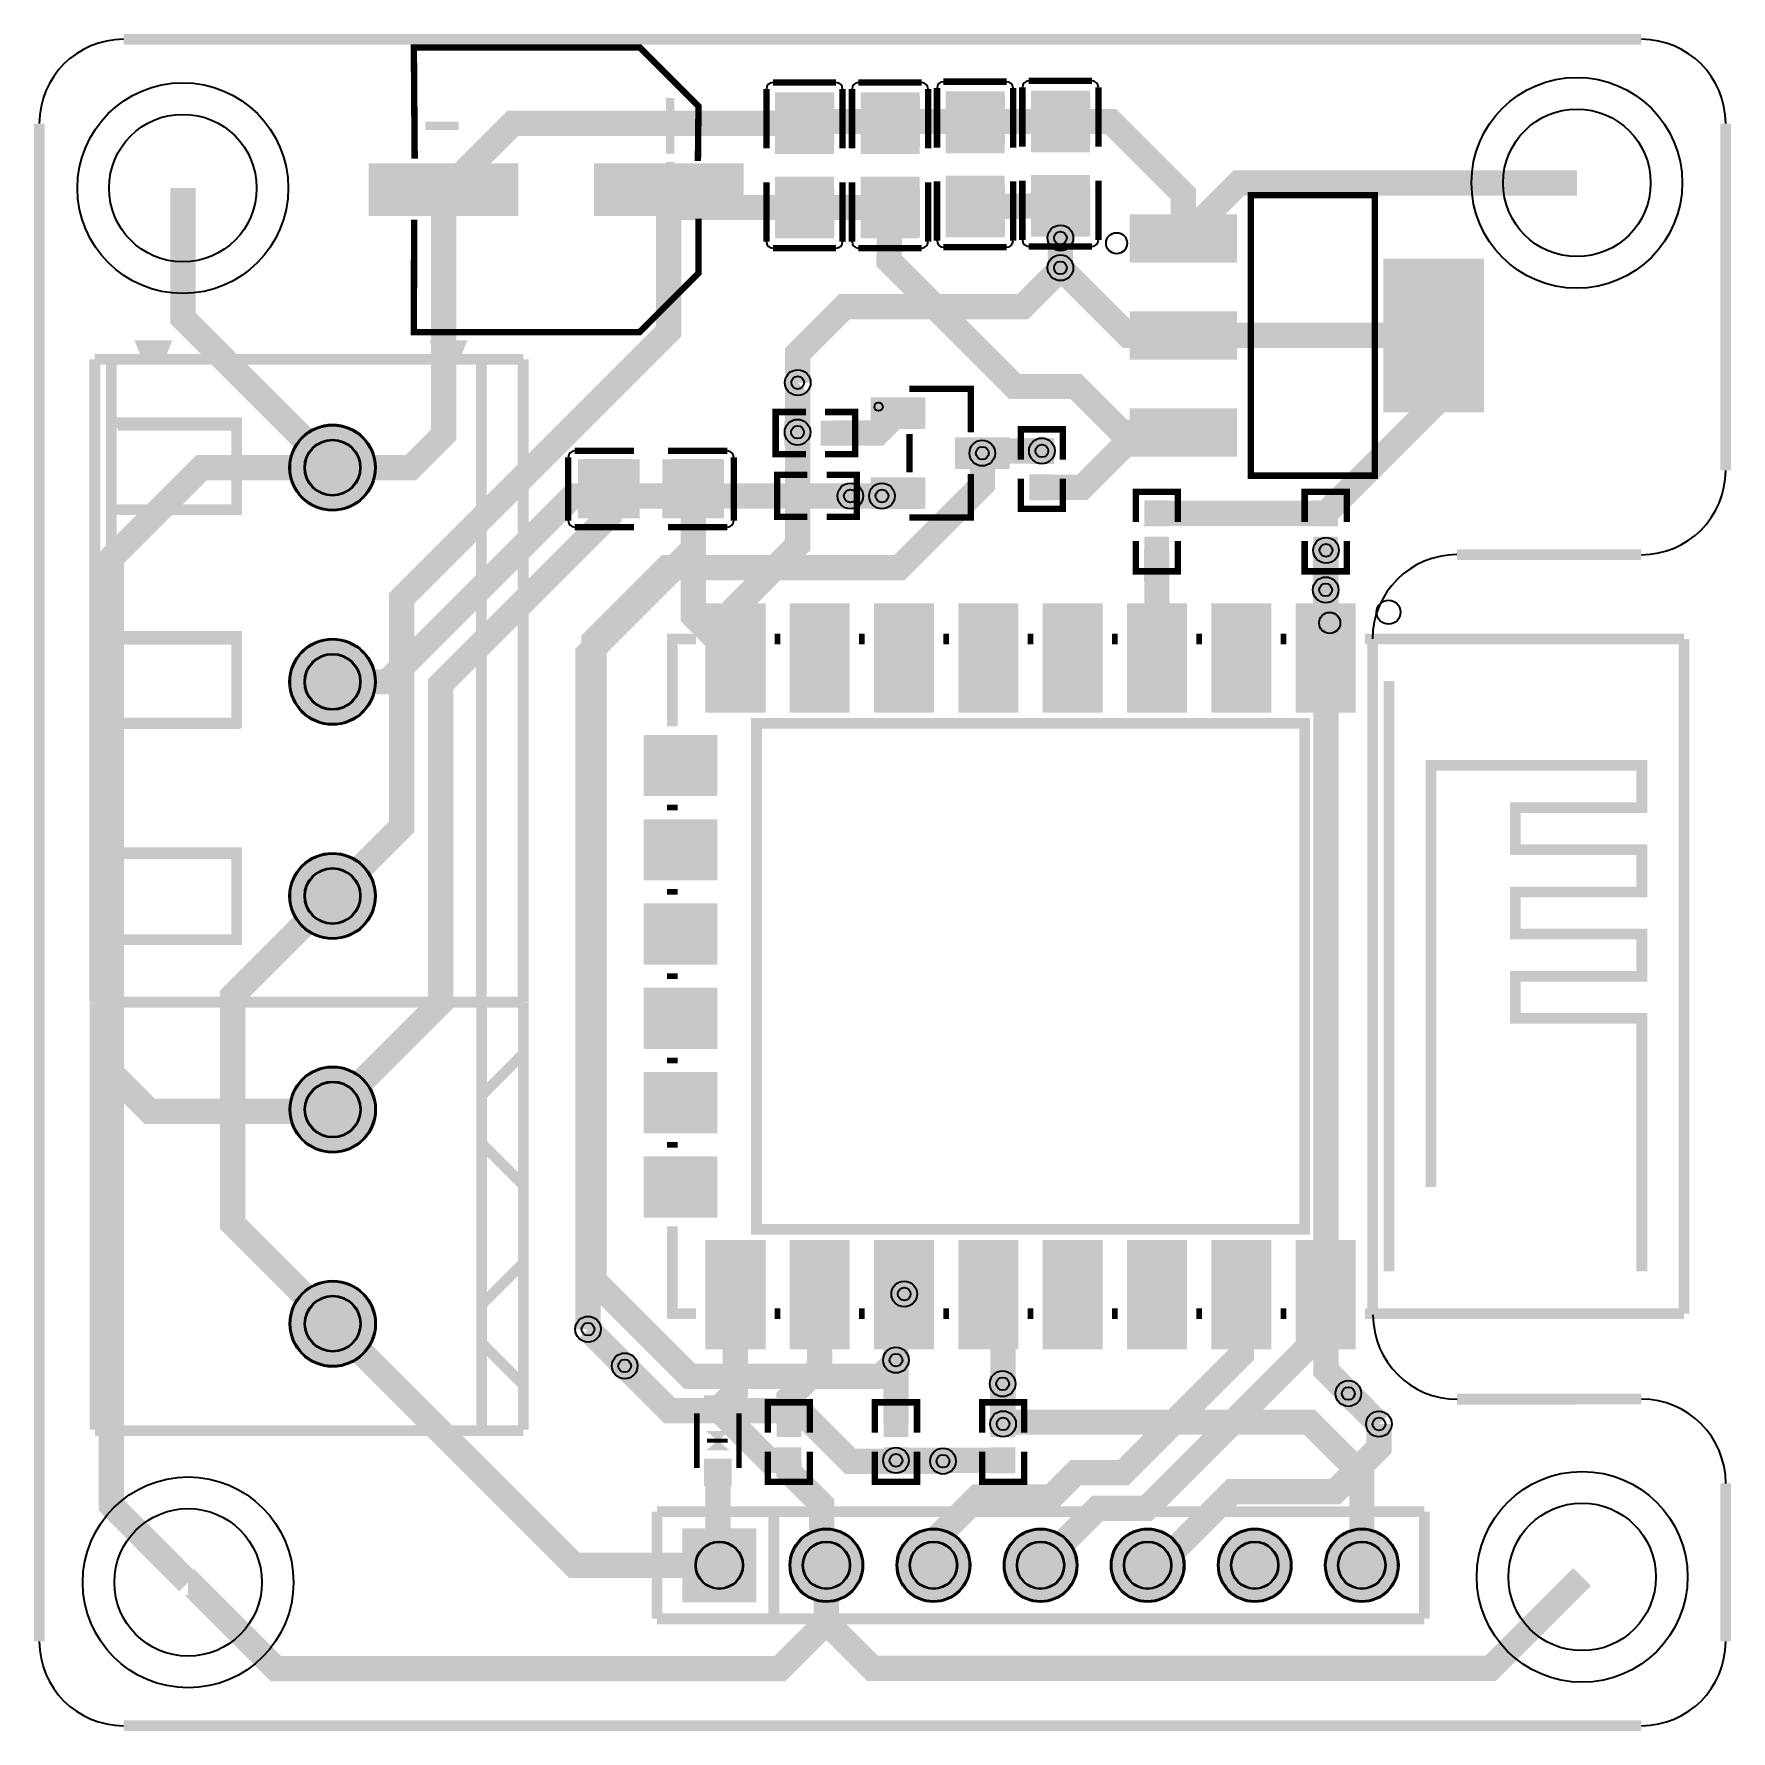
# Model space of a CAD drawing. Header units: millimetres. Extents: x -0.1 to 40.1, y -40.1 to 0.1.
import ezdxf

# ---------------------------------------------------------------- set-up
doc = ezdxf.new("R2010")
doc.units = ezdxf.units.MM
for name, color, linetype, true_color in [('BoardOutLine', 7, 'Continuous', 0xff00ff), ('BottomLayer', 7, 'Continuous', 0x0000ff), ('BottomSolderMaskLayer', 7, 'Continuous', 0xaa00ff), ('Document', 7, 'Continuous', 0xffffff), ('Hole', 7, 'Continuous', 0x222222), ('Multi-Layer', 7, 'Continuous', 0xc0c0c0), ('TopLayer', 7, 'Continuous', 0xff0000), ('TopPasteMaskLayer', 7, 'Continuous', 0x808080), ('TopSilkLayer', 7, 'Continuous', 0xffcc00), ('TopSolderMaskLayer', 7, 'Continuous', 0x800080)]:
    doc.layers.add(name, color=color, linetype=linetype, true_color=true_color)

msp = doc.modelspace()

# ---------------------------------------------------------------- hatches: boundary and pattern name
at = {"layer": 'BottomSolderMaskLayer'}
for points in [[(5.93, -10.16, 1), (7.98, -10.16, 1)], [(5.93, -15.24, 1), (7.98, -15.24, 1)], [(5.93, -20.32, 1), (7.98, -20.32, 1)], [(5.935, -25.385, 1), (7.985, -25.385, 1)], [(5.935, -30.465, 1), (7.985, -30.465, 1)], [(15.254, -35.32), (17.004, -35.32), (17.004, -37.07), (15.254, -37.07)], [(17.794, -36.195, 1), (19.544, -36.195, 1)], [(20.334, -36.195, 1), (22.084, -36.195, 1)], [(22.874, -36.195, 1), (24.624, -36.195, 1)], [(25.414, -36.195, 1), (27.164, -36.195, 1)], [(27.954, -36.195, 1), (29.704, -36.195, 1)], [(30.494, -36.195, 1), (32.244, -36.195, 1)]]:
    msp.add_hatch(color=256, dxfattribs=at).paths.add_polyline_path(points)
at = {"layer": 'Document'}
for points in [[(15.065, -4.23), (15.065, -2.91), (14.867, -2.91), (14.867, -4.23)], [(9.158, -3.669), (9.158, -3.471), (9.95, -3.471), (9.95, -3.669)], [(15.362, -3.669), (15.362, -3.471), (14.57, -3.471), (14.57, -3.669)], [(2.455, -7.64), (2.255, -7.14), (3.155, -7.14), (2.955, -7.64)], [(9.455, -7.64), (9.255, -7.14), (10.155, -7.14), (9.955, -7.64)], [(1.855, -9.08), (4.755, -9.08), (4.755, -9.28), (1.855, -9.28)], [(4.755, -11.08), (4.755, -9.28), (4.555, -9.28), (4.555, -11.08)], [(1.855, -11.28), (4.755, -11.28), (4.755, -11.08), (1.855, -11.08)], [(1.855, -14.16), (4.755, -14.16), (4.755, -14.36), (1.855, -14.36)], [(4.755, -16.16), (4.755, -14.36), (4.555, -14.36), (4.555, -16.16)], [(1.855, -16.36), (4.755, -16.36), (4.755, -16.16), (1.855, -16.16)], [(1.855, -19.24), (4.755, -19.24), (4.755, -19.44), (1.855, -19.44)], [(4.755, -21.24), (4.755, -19.44), (4.555, -19.44), (4.555, -21.24)], [(1.855, -21.44), (4.755, -21.44), (4.755, -21.24), (1.855, -21.24)], [(16.374, -33.011), (15.816, -33.011), (16.095, -33.24)], [(16.374, -33.469), (15.816, -33.469), (16.095, -33.24)]]:
    msp.add_hatch(color=256, dxfattribs=at).paths.add_polyline_path(points)
at = {"layer": 'Multi-Layer'}
for points in [[(5.955, -10.16, 1), (7.955, -10.16, 1)], [(5.955, -15.24, 1), (7.955, -15.24, 1)], [(5.955, -20.32, 1), (7.955, -20.32, 1)], [(5.96, -25.385, 1), (7.96, -25.385, 1)], [(5.96, -30.465, 1), (7.96, -30.465, 1)], [(15.279, -35.345), (16.979, -35.345), (16.979, -37.045), (15.279, -37.045)], [(17.819, -36.195, 1), (19.519, -36.195, 1)], [(20.359, -36.195, 1), (22.059, -36.195, 1)], [(22.899, -36.195, 1), (24.599, -36.195, 1)], [(25.439, -36.195, 1), (27.139, -36.195, 1)], [(27.979, -36.195, 1), (29.679, -36.195, 1)], [(30.519, -36.195, 1), (32.219, -36.195, 1)]]:
    msp.add_hatch(color=256, dxfattribs=at).paths.add_polyline_path(points)
at = {"layer": 'TopLayer'}
for points in [[(17.475, -2.695), (18.825, -2.695), (18.825, -1.285), (17.475, -1.285)], [(19.505, -2.695), (20.855, -2.695), (20.855, -1.285), (19.505, -1.285)], [(21.521, -2.674), (22.871, -2.674), (22.871, -1.264), (21.521, -1.264)], [(23.545, -2.655), (24.895, -2.655), (24.895, -1.245), (23.545, -1.245)], [(11.34, -4.17), (7.84, -4.17), (7.84, -2.97), (11.34, -2.97)], [(16.68, -4.17), (13.18, -4.17), (13.18, -2.97), (16.68, -2.97)], [(17.475, -3.285), (18.825, -3.285), (18.825, -4.695), (17.475, -4.695)], [(19.505, -3.285), (20.855, -3.285), (20.855, -4.695), (19.505, -4.695)], [(21.521, -3.264), (22.871, -3.264), (22.871, -4.674), (21.521, -4.674)], [(23.545, -3.245), (24.895, -3.245), (24.895, -4.655), (23.545, -4.655)], [(28.385, -5.275), (25.885, -5.275), (25.885, -4.175), (28.385, -4.175)], [(31.905, -8.825), (31.905, -5.225), (34.245, -5.225), (34.245, -8.825)], [(28.385, -7.575), (25.885, -7.575), (25.885, -6.475), (28.385, -6.475)], [(20.992, -9.215), (19.742, -9.215), (19.742, -8.515), (20.992, -8.515)], [(28.385, -9.875), (25.885, -9.875), (25.885, -8.775), (28.385, -8.775)], [(18.26, -9.07), (18.26, -9.61), (17.694, -9.61), (17.694, -9.07)], [(18.56, -9.07), (18.56, -9.61), (19.126, -9.61), (19.126, -9.07)], [(22.992, -10.165), (21.742, -10.165), (21.742, -9.465), (22.992, -9.465)], [(23.51, -10.046), (24.05, -10.046), (24.05, -9.48), (23.51, -9.48)], [(14.215, -11.34), (14.215, -9.99), (12.805, -9.99), (12.805, -11.34)], [(14.805, -11.34), (14.805, -9.99), (16.215, -9.99), (16.215, -11.34)], [(20.992, -11.115), (19.742, -11.115), (19.742, -10.415), (20.992, -10.415)], [(23.51, -10.346), (24.05, -10.346), (24.05, -10.911), (23.51, -10.911)], [(18.296, -10.561), (18.296, -11.101), (17.73, -11.101), (17.73, -10.561)], [(18.596, -10.561), (18.596, -11.101), (19.161, -11.101), (19.161, -10.561)], [(26.775, -11.525), (26.235, -11.525), (26.235, -10.959), (26.775, -10.959)], [(30.782, -11.525), (30.242, -11.525), (30.242, -10.959), (30.782, -10.959)], [(26.775, -11.825), (26.235, -11.825), (26.235, -12.391), (26.775, -12.391)], [(30.782, -11.825), (30.242, -11.825), (30.242, -12.391), (30.782, -12.391)], [(17.211, -13.424), (17.211, -15.924), (15.811, -15.924), (15.811, -13.424)], [(19.211, -13.424), (19.211, -15.924), (17.811, -15.924), (17.811, -13.424)], [(21.211, -13.424), (21.211, -15.924), (19.811, -15.924), (19.811, -13.424)], [(23.211, -13.424), (23.211, -15.924), (21.811, -15.924), (21.811, -13.424)], [(25.211, -13.424), (25.211, -15.924), (23.811, -15.924), (23.811, -13.424)], [(27.211, -13.424), (27.211, -15.924), (25.811, -15.924), (25.811, -13.424)], [(29.211, -13.424), (29.211, -15.924), (27.811, -15.924), (27.811, -13.424)], [(31.211, -13.424), (31.211, -15.924), (29.811, -15.924), (29.811, -13.424)], [(14.36, -16.525), (16.06, -16.525), (16.06, -17.925), (14.36, -17.925)], [(14.361, -18.523), (16.061, -18.523), (16.061, -19.923), (14.361, -19.923)], [(14.361, -20.522), (16.061, -20.522), (16.061, -21.922), (14.361, -21.922)], [(14.361, -22.523), (16.061, -22.523), (16.061, -23.923), (14.361, -23.923)], [(14.361, -24.522), (16.061, -24.522), (16.061, -25.922), (14.361, -25.922)], [(14.36, -26.522), (16.06, -26.522), (16.06, -27.922), (14.36, -27.922)], [(15.811, -31.024), (15.811, -28.524), (17.211, -28.524), (17.211, -31.024)], [(17.811, -31.025), (17.811, -28.525), (19.211, -28.525), (19.211, -31.025)], [(19.811, -31.027), (19.811, -28.527), (21.211, -28.527), (21.211, -31.027)], [(21.811, -31.026), (21.811, -28.526), (23.211, -28.526), (23.211, -31.026)], [(23.811, -31.025), (23.811, -28.525), (25.211, -28.525), (25.211, -31.025)], [(25.811, -31.026), (25.811, -28.526), (27.211, -28.526), (27.211, -31.026)], [(27.811, -31.026), (27.811, -28.526), (29.211, -28.526), (29.211, -31.026)], [(29.811, -31.026), (29.811, -28.526), (31.211, -28.526), (31.211, -31.026)], [(16.395, -32.19), (16.395, -32.79), (15.795, -32.79), (15.795, -32.19)], [(17.51, -33.124), (18.05, -33.124), (18.05, -32.558), (17.51, -32.558)], [(20.05, -33.124), (20.59, -33.124), (20.59, -32.558), (20.05, -32.558)], [(22.59, -33.124), (23.13, -33.124), (23.13, -32.558), (22.59, -32.558)], [(15.795, -34.29), (15.795, -33.69), (16.395, -33.69), (16.395, -34.29)], [(17.51, -33.424), (18.05, -33.424), (18.05, -33.99), (17.51, -33.99)], [(20.05, -33.424), (20.59, -33.424), (20.59, -33.99), (20.05, -33.99)], [(22.59, -33.424), (23.13, -33.424), (23.13, -33.99), (22.59, -33.99)]]:
    msp.add_hatch(color=256, dxfattribs=at).paths.add_polyline_path(points)
at = {"layer": 'TopPasteMaskLayer'}
for points in [[(17.53, -1.315), (18.81, -1.315), (18.86, -1.365), (18.86, -2.515), (18.81, -2.565), (18.4, -2.57), (18.4, -2.12), (17.95, -2.12), (17.95, -2.56), (17.53, -2.565), (17.48, -2.515), (17.48, -1.365)], [(19.56, -1.315), (20.84, -1.315), (20.89, -1.365), (20.89, -2.515), (20.84, -2.565), (20.43, -2.57), (20.43, -2.12), (19.98, -2.12), (19.98, -2.56), (19.56, -2.565), (19.51, -2.515), (19.51, -1.365)], [(21.576, -1.294), (22.856, -1.294), (22.906, -1.344), (22.906, -2.494), (22.856, -2.544), (22.446, -2.549), (22.446, -2.099), (21.996, -2.099), (21.996, -2.539), (21.576, -2.544), (21.526, -2.494), (21.526, -1.344)], [(23.6, -1.275), (24.88, -1.275), (24.93, -1.325), (24.93, -2.475), (24.88, -2.525), (24.47, -2.53), (24.47, -2.08), (24.02, -2.08), (24.02, -2.52), (23.6, -2.525), (23.55, -2.475), (23.55, -1.325)], [(11.34, -4.17), (7.84, -4.17), (7.84, -2.97), (11.34, -2.97)], [(16.68, -4.17), (13.18, -4.17), (13.18, -2.97), (16.68, -2.97)], [(17.53, -3.465), (17.95, -3.465), (17.95, -3.91), (18.4, -3.91), (18.4, -3.47), (18.81, -3.465), (18.86, -3.515), (18.86, -4.665), (18.81, -4.715), (17.53, -4.715), (17.48, -4.665), (17.48, -3.515)], [(19.56, -3.465), (19.98, -3.465), (19.98, -3.91), (20.43, -3.91), (20.43, -3.47), (20.84, -3.465), (20.89, -3.515), (20.89, -4.665), (20.84, -4.715), (19.56, -4.715), (19.51, -4.665), (19.51, -3.515)], [(21.576, -3.444), (21.996, -3.444), (21.996, -3.889), (22.446, -3.889), (22.446, -3.449), (22.856, -3.444), (22.906, -3.494), (22.906, -4.644), (22.856, -4.694), (21.576, -4.694), (21.526, -4.644), (21.526, -3.494)], [(23.6, -3.425), (24.02, -3.425), (24.02, -3.87), (24.47, -3.87), (24.47, -3.43), (24.88, -3.425), (24.93, -3.475), (24.93, -4.625), (24.88, -4.675), (23.6, -4.675), (23.55, -4.625), (23.55, -3.475)], [(28.385, -5.275), (25.885, -5.275), (25.885, -4.175), (28.385, -4.175)], [(31.905, -8.825), (31.905, -5.225), (34.245, -5.225), (34.245, -8.825)], [(28.385, -7.575), (25.885, -7.575), (25.885, -6.475), (28.385, -6.475)], [(20.992, -9.215), (19.742, -9.215), (19.742, -8.515), (20.992, -8.515)], [(28.385, -9.875), (25.885, -9.875), (25.885, -8.775), (28.385, -8.775)], [(18.275, -9.11), (18.275, -9.57), (18.235, -9.61), (17.734, -9.61), (17.694, -9.57), (17.694, -9.11), (17.734, -9.07), (18.235, -9.07)], [(18.545, -9.11), (18.545, -9.57), (18.585, -9.61), (19.086, -9.61), (19.126, -9.57), (19.126, -9.11), (19.086, -9.07), (18.585, -9.07)], [(22.992, -10.165), (21.742, -10.165), (21.742, -9.465), (22.992, -9.465)], [(23.55, -10.061), (24.01, -10.061), (24.05, -10.021), (24.05, -9.52), (24.01, -9.48), (23.55, -9.48), (23.51, -9.52), (23.51, -10.021)], [(12.835, -11.285), (12.835, -10.005), (12.885, -9.955), (14.035, -9.955), (14.085, -10.005), (14.09, -10.415), (13.64, -10.415), (13.64, -10.865), (14.08, -10.865), (14.085, -11.285), (14.035, -11.335), (12.885, -11.335)], [(14.985, -11.285), (14.985, -10.865), (15.43, -10.865), (15.43, -10.415), (14.99, -10.415), (14.985, -10.005), (15.035, -9.955), (16.185, -9.955), (16.235, -10.005), (16.235, -11.285), (16.185, -11.335), (15.035, -11.335)], [(20.992, -11.115), (19.742, -11.115), (19.742, -10.415), (20.992, -10.415)], [(23.55, -10.331), (24.01, -10.331), (24.05, -10.371), (24.05, -10.871), (24.01, -10.911), (23.55, -10.911), (23.51, -10.871), (23.51, -10.371)], [(18.311, -10.601), (18.311, -11.061), (18.271, -11.101), (17.77, -11.101), (17.73, -11.061), (17.73, -10.601), (17.77, -10.561), (18.271, -10.561)], [(18.581, -10.601), (18.581, -11.061), (18.621, -11.101), (19.121, -11.101), (19.161, -11.061), (19.161, -10.601), (19.121, -10.561), (18.621, -10.561)], [(26.735, -11.54), (26.275, -11.54), (26.235, -11.5), (26.235, -10.999), (26.275, -10.959), (26.735, -10.959), (26.775, -10.999), (26.775, -11.5)], [(30.742, -11.54), (30.282, -11.54), (30.242, -11.5), (30.242, -10.999), (30.282, -10.959), (30.742, -10.959), (30.782, -10.999), (30.782, -11.5)], [(26.735, -11.81), (26.275, -11.81), (26.235, -11.85), (26.235, -12.351), (26.275, -12.391), (26.735, -12.391), (26.775, -12.351), (26.775, -11.85)], [(30.742, -11.81), (30.282, -11.81), (30.242, -11.85), (30.242, -12.351), (30.282, -12.391), (30.742, -12.391), (30.782, -12.351), (30.782, -11.85)], [(17.211, -13.424), (17.211, -15.924), (15.811, -15.924), (15.811, -13.424)], [(19.211, -13.424), (19.211, -15.924), (17.811, -15.924), (17.811, -13.424)], [(21.211, -13.424), (21.211, -15.924), (19.811, -15.924), (19.811, -13.424)], [(23.211, -13.424), (23.211, -15.924), (21.811, -15.924), (21.811, -13.424)], [(25.211, -13.424), (25.211, -15.924), (23.811, -15.924), (23.811, -13.424)], [(27.211, -13.424), (27.211, -15.924), (25.811, -15.924), (25.811, -13.424)], [(29.211, -13.424), (29.211, -15.924), (27.811, -15.924), (27.811, -13.424)], [(31.211, -13.424), (31.211, -15.924), (29.811, -15.924), (29.811, -13.424)], [(14.36, -16.525), (16.06, -16.525), (16.06, -17.925), (14.36, -17.925)], [(14.361, -18.523), (16.061, -18.523), (16.061, -19.923), (14.361, -19.923)], [(14.361, -20.522), (16.061, -20.522), (16.061, -21.922), (14.361, -21.922)], [(14.361, -22.523), (16.061, -22.523), (16.061, -23.923), (14.361, -23.923)], [(14.361, -24.522), (16.061, -24.522), (16.061, -25.922), (14.361, -25.922)], [(14.36, -26.522), (16.06, -26.522), (16.06, -27.922), (14.36, -27.922)], [(15.811, -31.024), (15.811, -28.524), (17.211, -28.524), (17.211, -31.024)], [(17.811, -31.025), (17.811, -28.525), (19.211, -28.525), (19.211, -31.025)], [(19.811, -31.027), (19.811, -28.527), (21.211, -28.527), (21.211, -31.027)], [(21.811, -31.026), (21.811, -28.526), (23.211, -28.526), (23.211, -31.026)], [(23.811, -31.025), (23.811, -28.525), (25.211, -28.525), (25.211, -31.025)], [(25.811, -31.026), (25.811, -28.526), (27.211, -28.526), (27.211, -31.026)], [(27.811, -31.026), (27.811, -28.526), (29.211, -28.526), (29.211, -31.026)], [(29.811, -31.026), (29.811, -28.526), (31.211, -28.526), (31.211, -31.026)], [(16.395, -32.19), (16.395, -32.79), (15.795, -32.79), (15.795, -32.19)], [(17.55, -33.139), (18.01, -33.139), (18.05, -33.099), (18.05, -32.598), (18.01, -32.558), (17.55, -32.558), (17.51, -32.598), (17.51, -33.099)], [(20.09, -33.139), (20.55, -33.139), (20.59, -33.099), (20.59, -32.598), (20.55, -32.558), (20.09, -32.558), (20.05, -32.598), (20.05, -33.099)], [(22.63, -33.139), (23.09, -33.139), (23.13, -33.099), (23.13, -32.598), (23.09, -32.558), (22.63, -32.558), (22.59, -32.598), (22.59, -33.099)], [(17.55, -33.409), (18.01, -33.409), (18.05, -33.449), (18.05, -33.95), (18.01, -33.99), (17.55, -33.99), (17.51, -33.95), (17.51, -33.449)], [(20.09, -33.409), (20.55, -33.409), (20.59, -33.449), (20.59, -33.95), (20.55, -33.99), (20.09, -33.99), (20.05, -33.95), (20.05, -33.449)], [(22.63, -33.409), (23.09, -33.409), (23.13, -33.449), (23.13, -33.95), (23.09, -33.99), (22.63, -33.99), (22.59, -33.95), (22.59, -33.449)], [(15.795, -34.29), (15.795, -33.69), (16.395, -33.69), (16.395, -34.29)]]:
    msp.add_hatch(color=256, dxfattribs=at).paths.add_polyline_path(points)
at = {"layer": 'TopSilkLayer'}
for points in [[(15.065, -2.712), (15.065, -1.392), (14.867, -1.392), (14.867, -2.712)], [(9.158, -2.151), (9.158, -1.953), (9.95, -1.953), (9.95, -2.151)], [(15.362, -2.151), (15.362, -1.953), (14.57, -1.953), (14.57, -2.151)], [(16.095, -33.24), (15.816, -33.011), (16.374, -33.011)], [(16.095, -33.24), (16.374, -33.469), (15.816, -33.469)]]:
    msp.add_hatch(color=256, dxfattribs=at).paths.add_polyline_path(points)
at = {"layer": 'TopSolderMaskLayer'}
for points in [[(17.451, -2.722), (18.849, -2.722), (18.849, -1.258), (17.451, -1.258)], [(19.481, -2.722), (20.879, -2.722), (20.879, -1.258), (19.481, -1.258)], [(21.497, -2.701), (22.895, -2.701), (22.895, -1.237), (21.497, -1.237)], [(23.521, -2.682), (24.919, -2.682), (24.919, -1.218), (23.521, -1.218)], [(11.365, -4.195), (7.815, -4.195), (7.815, -2.945), (11.365, -2.945)], [(16.705, -4.195), (13.155, -4.195), (13.155, -2.945), (16.705, -2.945)], [(23.521, -3.219), (24.919, -3.219), (24.919, -4.682), (23.521, -4.682)], [(17.451, -3.259), (18.849, -3.259), (18.849, -4.722), (17.451, -4.722)], [(19.481, -3.259), (20.879, -3.259), (20.879, -4.722), (19.481, -4.722)], [(21.497, -3.238), (22.895, -3.238), (22.895, -4.701), (21.497, -4.701)], [(28.41, -5.3), (25.86, -5.3), (25.86, -4.15), (28.41, -4.15)], [(31.88, -8.85), (31.88, -5.2), (34.27, -5.2), (34.27, -8.85)], [(28.41, -7.6), (25.86, -7.6), (25.86, -6.45), (28.41, -6.45)], [(21.017, -9.24), (19.716, -9.24), (19.716, -8.489), (21.017, -8.489)], [(28.41, -9.9), (25.86, -9.9), (25.86, -8.75), (28.41, -8.75)], [(5.93, -10.16, 1), (7.98, -10.16, 1)], [(18.285, -9.044), (18.285, -9.635), (17.669, -9.635), (17.669, -9.044)], [(18.535, -9.044), (18.535, -9.635), (19.151, -9.635), (19.151, -9.044)], [(23.017, -10.19), (21.716, -10.19), (21.716, -9.439), (23.017, -9.439)], [(23.485, -10.072), (24.074, -10.072), (24.074, -9.453), (23.485, -9.453)], [(14.24, -11.365), (14.24, -9.965), (12.78, -9.965), (12.78, -11.365)], [(14.78, -11.365), (14.78, -9.965), (16.24, -9.965), (16.24, -11.365)], [(21.017, -11.14), (19.716, -11.14), (19.716, -10.389), (21.017, -10.389)], [(23.485, -10.319), (24.074, -10.319), (24.074, -10.938), (23.485, -10.938)], [(18.321, -10.535), (18.321, -11.126), (17.704, -11.126), (17.704, -10.535)], [(18.57, -10.535), (18.57, -11.126), (19.187, -11.126), (19.187, -10.535)], [(26.799, -11.552), (26.211, -11.552), (26.211, -10.933), (26.799, -10.933)], [(30.806, -11.552), (30.218, -11.552), (30.218, -10.933), (30.806, -10.933)], [(26.799, -11.798), (26.211, -11.798), (26.211, -12.417), (26.799, -12.417)], [(30.806, -11.798), (30.218, -11.798), (30.218, -12.417), (30.806, -12.417)], [(17.225, -13.379), (17.225, -15.97), (15.796, -15.97), (15.796, -13.379)], [(19.225, -13.378), (19.225, -15.969), (17.796, -15.969), (17.796, -13.378)], [(21.225, -13.378), (21.225, -15.969), (19.796, -15.969), (19.796, -13.378)], [(23.225, -13.378), (23.225, -15.969), (21.796, -15.969), (21.796, -13.378)], [(25.225, -13.378), (25.225, -15.969), (23.796, -15.969), (23.796, -13.378)], [(27.225, -13.378), (27.225, -15.969), (25.796, -15.969), (25.796, -13.378)], [(29.225, -13.378), (29.225, -15.969), (27.796, -15.969), (27.796, -13.378)], [(31.225, -13.378), (31.225, -15.969), (29.796, -15.969), (29.796, -13.378)], [(5.93, -15.24, 1), (7.98, -15.24, 1)], [(14.334, -16.5), (16.085, -16.5), (16.085, -17.95), (14.334, -17.95)], [(14.336, -18.498), (16.086, -18.498), (16.086, -19.948), (14.336, -19.948)], [(5.93, -20.32, 1), (7.98, -20.32, 1)], [(14.335, -20.496), (16.086, -20.496), (16.086, -21.947), (14.335, -21.947)], [(14.335, -22.497), (16.086, -22.497), (16.086, -23.948), (14.335, -23.948)], [(5.935, -25.385, 1), (7.985, -25.385, 1)], [(14.335, -24.496), (16.086, -24.496), (16.086, -25.947), (14.335, -25.947)], [(14.334, -26.496), (16.085, -26.496), (16.085, -27.947), (14.334, -27.947)], [(15.796, -31.069), (15.796, -28.478), (17.225, -28.478), (17.225, -31.069)], [(17.796, -31.071), (17.796, -28.48), (19.225, -28.48), (19.225, -31.071)], [(19.796, -31.072), (19.796, -28.481), (21.225, -28.481), (21.225, -31.072)], [(21.796, -31.071), (21.796, -28.48), (23.225, -28.48), (23.225, -31.071)], [(23.796, -31.07), (23.796, -28.48), (25.225, -28.48), (25.225, -31.07)], [(25.796, -31.071), (25.796, -28.48), (27.225, -28.48), (27.225, -31.071)], [(27.796, -31.071), (27.796, -28.48), (29.225, -28.48), (29.225, -31.071)], [(29.796, -31.071), (29.796, -28.48), (31.225, -28.48), (31.225, -31.071)], [(5.935, -30.465, 1), (7.985, -30.465, 1)], [(16.42, -32.165), (16.42, -32.815), (15.77, -32.815), (15.77, -32.165)], [(17.486, -33.151), (18.074, -33.151), (18.074, -32.532), (17.486, -32.532)], [(20.026, -33.151), (20.614, -33.151), (20.614, -32.532), (20.026, -32.532)], [(22.566, -33.151), (23.154, -33.151), (23.154, -32.532), (22.566, -32.532)], [(17.486, -33.397), (18.074, -33.397), (18.074, -34.016), (17.486, -34.016)], [(20.026, -33.397), (20.614, -33.397), (20.614, -34.016), (20.026, -34.016)], [(22.566, -33.397), (23.154, -33.397), (23.154, -34.016), (22.566, -34.016)], [(15.77, -34.315), (15.77, -33.665), (16.42, -33.665), (16.42, -34.315)], [(15.254, -35.32), (17.004, -35.32), (17.004, -37.07), (15.254, -37.07)], [(17.794, -36.195, 1), (19.544, -36.195, 1)], [(20.334, -36.195, 1), (22.084, -36.195, 1)], [(22.874, -36.195, 1), (24.624, -36.195, 1)], [(25.414, -36.195, 1), (27.164, -36.195, 1)], [(27.954, -36.195, 1), (29.704, -36.195, 1)], [(30.494, -36.195, 1), (32.244, -36.195, 1)]]:
    msp.add_hatch(color=256, dxfattribs=at).paths.add_polyline_path(points)

# ---------------------------------------------------------------- linework, layer by layer
at = {"layer": 'BoardOutLine', "const_width": 0.254}
for points in [[(2, 0), (38, 0)], [(0, -38), (0, -2)], [(40, -2), (40, -10.225)], [(33.623, -12.224), (38, -12.225)], [(31.623, -14.224), (31.623, -30.226)], [(33.625, -32.255), (38.002, -32.254)], [(40, -38), (40, -34.254)], [(38, -40), (2, -40)]]:
    msp.add_lwpolyline(points, dxfattribs=at)
at = {"layer": 'BoardOutLine'}
for centre, start, end in [((2, -2), 90, 180), ((38, -2), 0, 90), ((38, -10.225), 270, 0), ((33.623, -14.224), 90, 180), ((33.634, -30.258), 180, 270), ((38.002, -34.254), 0, 90), ((2, -38), 180, 270), ((38, -38), 270, 0)]:
    msp.add_arc(centre, 2, start, end, dxfattribs=at)
at = {"layer": 'BottomLayer', "const_width": 0.6}
for points in [[(24.22, -4.712), (24.22, -5.42)], [(24.22, -5.42), (24.22, -5.45), (23.325, -6.345), (19.095, -6.345), (17.99, -7.45), (17.99, -8.143)], [(17.99, -8.143), (17.985, -8.148), (17.985, -9.32)], [(22.367, -9.815), (22.367, -10.564), (20.396, -12.535), (14.89, -12.535), (13.16, -14.265), (13.16, -29.444), (15.431, -31.715), (19.954, -31.715), (20.32, -31.349), (20.32, -29.954), (20.516, -29.761)], [(23.78, -9.763), (22.418, -9.763), (22.367, -9.815)], [(19.238, -10.831), (12.659, -10.831), (8.25, -15.24), (6.955, -15.24)], [(19.987, -10.831), (19.237, -10.831)], [(31.05, -32.131), (31.775, -32.845), (30.52, -31.57), (30.52, -12.12)], [(6.96, -30.465), (4.585, -28.09), (4.585, -22.69), (6.955, -20.32)], [(13.016, -30.596), (13.885, -31.465)], [(13.886, -31.466), (14.95, -32.53), (18.039, -32.53), (19.235, -33.726), (21.435, -33.726)], [(31.369, -36.195), (31.369, -34.044), (30.125, -32.8), (22.85, -32.8), (22.85, -31.89)]]:
    msp.add_lwpolyline(points, dxfattribs=at)
at = {"layer": 'BottomSolderMaskLayer'}
for centre, radius in [((6.955, -10.16), 1.025), ((6.955, -10.16), 0.667), ((6.955, -15.24), 1.025), ((6.955, -15.24), 0.667), ((6.955, -20.32), 1.025), ((6.955, -20.32), 0.667), ((6.96, -25.385), 1.025), ((6.96, -25.385), 0.667), ((6.96, -30.465), 1.025), ((6.96, -30.465), 0.667), ((18.669, -36.195), 0.875), ((21.209, -36.195), 0.875), ((23.749, -36.195), 0.875), ((26.289, -36.195), 0.875), ((28.829, -36.195), 0.875), ((31.369, -36.195), 0.875), ((16.129, -36.195), 0.566), ((18.669, -36.195), 0.566), ((21.209, -36.195), 0.566), ((23.749, -36.195), 0.566), ((26.289, -36.195), 0.566), ((28.829, -36.195), 0.566), ((31.369, -36.195), 0.566)]:
    msp.add_circle(centre, radius, dxfattribs=at)
at = {"layer": 'Document'}
for centre, radius in [((25.553, -4.837), 0.25), ((19.907, -8.715), 0.1), ((30.607, -13.843), 0.25)]:
    msp.add_circle(centre, radius, dxfattribs=at)
at = {"layer": 'Hole'}
for centre, radius in [((3.405, -3.53), 1.75), ((36.47, -3.405), 1.75), ((24.22, -4.712), 0.152), ((24.22, -5.42), 0.152), ((17.99, -8.143), 0.152), ((17.985, -9.32), 0.152), ((23.78, -9.763), 0.152), ((22.367, -9.815), 0.152), ((19.237, -10.831), 0.152), ((19.987, -10.831), 0.152), ((30.52, -12.12), 0.152), ((30.512, -13.059), 0.152), ((20.515, -29.76), 0.152), ((13.016, -30.596), 0.152), ((13.885, -31.465), 0.152), ((20.32, -31.328), 0.152), ((22.85, -31.89), 0.152), ((31.05, -32.12), 0.152), ((22.86, -32.842), 0.152), ((31.775, -32.845), 0.152), ((20.32, -33.707), 0.152), ((21.435, -33.725), 0.152), ((3.53, -36.6), 1.75), ((36.595, -36.47), 1.75)]:
    msp.add_circle(centre, radius, dxfattribs=at)
at = {"layer": 'Multi-Layer'}
for centre, radius in [((3.405, -3.53), 2.5), ((36.47, -3.405), 2.5), ((24.22, -4.712), 0.305), ((24.22, -5.42), 0.305), ((17.99, -8.143), 0.305), ((6.955, -10.16), 1), ((17.985, -9.32), 0.305), ((6.955, -10.16), 0.65), ((22.367, -9.815), 0.305), ((23.78, -9.763), 0.305), ((19.237, -10.831), 0.305), ((19.987, -10.831), 0.305), ((30.52, -12.12), 0.305), ((30.512, -13.059), 0.305), ((6.955, -15.24), 1), ((6.955, -15.24), 0.65), ((6.955, -20.32), 1), ((6.955, -20.32), 0.65), ((6.96, -25.385), 1), ((6.96, -25.385), 0.65), ((6.96, -30.465), 1), ((20.515, -29.76), 0.305), ((6.96, -30.465), 0.65), ((13.016, -30.596), 0.305), ((13.885, -31.465), 0.305), ((20.32, -31.328), 0.305), ((22.85, -31.89), 0.305), ((31.05, -32.12), 0.305), ((22.86, -32.842), 0.305), ((31.775, -32.845), 0.305), ((20.32, -33.707), 0.305), ((21.435, -33.725), 0.305), ((3.53, -36.6), 2.5), ((36.595, -36.47), 2.5), ((18.669, -36.195), 0.85), ((21.209, -36.195), 0.85), ((23.749, -36.195), 0.85), ((26.289, -36.195), 0.85), ((28.829, -36.195), 0.85), ((31.369, -36.195), 0.85), ((16.129, -36.195), 0.55), ((18.669, -36.195), 0.55), ((21.209, -36.195), 0.55), ((23.749, -36.195), 0.55), ((26.289, -36.195), 0.55), ((28.829, -36.195), 0.55), ((31.369, -36.195), 0.55)]:
    msp.add_circle(centre, radius, dxfattribs=at)
at = {"layer": 'TopLayer', "const_width": 0.6}
for points in [[(9.625, -3.6), (11.235, -1.99), (18.15, -1.99)], [(18.15, -1.99), (18.19, -1.95), (24.22, -1.95)], [(24.22, -1.95), (25.415, -1.95), (27.135, -3.67), (27.135, -4.725)], [(27.135, -4.725), (28.455, -3.405), (36.47, -3.405)], [(3.405, -3.53), (3.405, -6.61), (6.955, -10.16)], [(14.93, -3.569), (14.93, -6.924), (8.595, -13.259), (8.595, -18.679), (6.955, -20.32)], [(9.59, -3.57), (9.59, -9.381), (8.811, -10.16), (6.955, -10.16)], [(9.59, -3.57), (9.595, -3.57), (9.625, -3.6)], [(14.965, -3.6), (14.935, -3.57), (14.93, -3.57)], [(14.965, -3.6), (15.355, -3.99), (20.18, -3.99)], [(18.15, -3.99), (20.18, -3.99)], [(20.18, -3.99), (20.155, -5.255), (23.134, -8.235), (24.59, -8.235), (25.679, -9.324), (27.135, -9.324)], [(22.197, -3.97), (24.219, -3.95)], [(24.22, -3.95), (24.22, -4.712)], [(24.22, -4.712), (24.22, -5.42)], [(24.22, -5.42), (24.22, -5.42), (25.825, -7.025), (27.135, -7.025)], [(33.075, -7.025), (27.135, -7.025)], [(30.512, -11.242), (33.075, -8.679), (33.075, -7.025)], [(17.985, -9.32), (17.985, -8.148), (17.99, -8.143)], [(18.843, -9.34), (19.892, -9.34), (20.367, -8.865)], [(16.511, -14.674), (16.511, -13.469), (17.985, -11.995), (17.985, -9.32)], [(17.985, -9.32), (17.985, -9.35), (17.99, -9.355)], [(23.78, -10.628), (24.737, -10.628), (26.04, -9.325), (27.135, -9.325)], [(22.367, -9.815), (22.418, -9.763), (23.78, -9.763)], [(6.955, -10.16), (3.85, -10.16), (1.709, -12.301), (1.709, -34.773), (3.53, -36.601)], [(6.94, -25.43), (9.52, -22.85), (9.52, -15.3), (13.51, -11.31), (13.51, -10.665)], [(15.509, -10.665), (15.509, -12.085), (13.015, -14.58), (13.015, -30.597)], [(15.51, -10.665), (15.51, -13.674), (16.511, -14.674)], [(19.987, -10.831), (20.3, -10.831), (20.367, -10.765)], [(18.878, -10.831), (19.237, -10.831)], [(19.237, -10.831), (19.987, -10.831)], [(26.505, -11.242), (30.512, -11.242)], [(26.505, -12.108), (26.51, -14.674)], [(30.52, -12.12), (30.52, -12.116), (30.512, -12.108)], [(30.513, -12.108), (30.512, -13.059)], [(30.512, -13.059), (30.511, -14.674)], [(6.94, -25.43), (2.62, -25.43), (1.709, -24.519), (1.709, -21.933)], [(16.511, -29.774), (16.511, -32.074), (16.095, -32.49)], [(17.78, -32.842), (17.78, -32.23), (18.512, -31.499), (18.512, -29.776)], [(20.32, -31.328), (20.32, -29.955), (20.515, -29.76)], [(20.515, -29.76), (20.515, -29.77), (20.52, -29.775)], [(28.512, -29.776), (28.512, -31.199), (25.715, -33.995), (24.585, -33.995), (24.006, -34.575), (22.261, -34.575), (21.209, -35.626), (21.209, -36.195)], [(22.86, -32.841), (22.86, -30.125), (22.511, -29.776)], [(30.511, -29.776), (30.511, -30.599), (26.266, -34.844), (25.101, -34.844), (23.749, -36.195)], [(6.96, -30.465), (12.69, -36.195), (16.129, -36.195)], [(13.016, -30.596), (13.885, -31.465)], [(20.32, -32.841), (20.32, -31.328)], [(22.85, -31.89), (22.86, -32.842)], [(16.096, -32.489), (17.31, -33.706), (17.78, -33.706)], [(31.775, -32.845), (31.775, -32.845), (31.049, -32.121)], [(26.289, -36.195), (26.556, -36.195), (28.301, -34.45), (30.734, -34.45), (31.775, -33.409), (31.775, -32.845)], [(17.78, -33.707), (17.78, -33.97), (18.555, -34.745), (18.555, -36.081), (18.669, -36.195)], [(21.435, -33.726), (20.32, -33.706)], [(22.86, -33.707), (20.32, -33.707)], [(16.095, -33.99), (16.095, -36.161), (16.129, -36.195)], [(18.669, -36.195), (18.669, -37.544), (19.764, -38.641), (34.425, -38.641), (36.594, -36.469)], [(3.53, -36.6), (3.565, -36.6), (5.61, -38.645), (17.568, -38.645), (18.669, -37.544)]]:
    msp.add_lwpolyline(points, dxfattribs=at)
at = {"layer": 'TopSilkLayer'}
for points, const_width in [([(8.904, -2.831), (8.884, -0.194), (14.241, -0.194), (15.636, -1.589), (15.622, -2.884)], 0.152), ([(17.246, -2.589), (17.246, -1.179)], 0.152), ([(17.399, -1.026), (18.901, -1.026)], 0.152), ([(19.054, -1.179), (19.054, -2.589)], 0.152), ([(19.276, -2.589), (19.276, -1.179)], 0.152), ([(19.429, -1.026), (20.931, -1.026)], 0.152), ([(21.084, -1.179), (21.084, -2.589)], 0.152), ([(21.292, -2.568), (21.292, -1.158)], 0.152), ([(21.445, -1.005), (22.947, -1.005)], 0.152), ([(23.1, -1.158), (23.1, -2.568)], 0.152), ([(23.316, -2.549), (23.316, -1.139)], 0.152), ([(23.469, -0.986), (24.971, -0.986)], 0.152), ([(25.124, -1.139), (25.124, -2.549)], 0.152), ([(17.246, -3.391), (17.246, -4.801)], 0.152), ([(19.054, -4.801), (19.054, -3.391)], 0.152), ([(19.276, -3.391), (19.276, -4.801)], 0.152), ([(21.084, -4.801), (21.084, -3.391)], 0.152), ([(21.292, -3.37), (21.292, -4.78)], 0.152), ([(23.1, -4.78), (23.1, -3.37)], 0.152), ([(23.316, -3.351), (23.316, -4.761)], 0.152), ([(25.124, -4.761), (25.124, -3.351)], 0.152), ([(8.891, -4.278), (8.884, -6.946), (14.24, -6.946), (15.636, -5.55), (15.636, -4.256)], 0.152), ([(17.399, -4.954), (18.901, -4.954)], 0.152), ([(19.429, -4.954), (20.931, -4.954)], 0.152), ([(21.445, -4.933), (22.947, -4.933)], 0.152), ([(23.469, -4.914), (24.971, -4.914)], 0.152), ([(1.317, -7.594), (1.317, -22.834)], 0.254), ([(11.477, -7.594), (1.317, -7.594)], 0.254), ([(1.712, -7.605), (1.712, -22.845)], 0.254), ([(10.486, -7.576), (10.486, -22.816)], 0.254), ([(11.477, -7.594), (11.477, -22.834)], 0.254), ([(20.64, -8.288), (22.093, -8.288), (22.093, -9.32)], 0.152), ([(18.184, -8.841), (17.466, -8.841), (17.466, -9.838), (18.184, -9.838)], 0.152), ([(18.636, -8.841), (19.354, -8.841), (19.354, -9.838), (18.636, -9.838)], 0.152), ([(1.71, -11.158), (4.68, -11.158), (4.68, -9.096), (1.71, -9.096)], 0.254), ([(23.281, -9.969), (23.281, -9.251), (24.278, -9.251), (24.278, -9.969)], 0.152), ([(20.64, -10.27), (20.64, -9.359)], 0.152), ([(12.546, -11.416), (12.546, -9.914)], 0.152), ([(12.699, -9.761), (14.109, -9.761)], 0.152), ([(16.321, -9.761), (14.911, -9.761)], 0.152), ([(16.474, -11.416), (16.474, -9.914)], 0.152), ([(18.219, -10.332), (17.501, -10.332), (17.501, -11.329), (18.219, -11.329)], 0.152), ([(18.672, -10.332), (19.39, -10.332), (19.39, -11.329), (18.672, -11.329)], 0.152), ([(20.64, -11.341), (22.093, -11.341), (22.093, -10.309)], 0.152), ([(23.281, -10.422), (23.281, -11.14), (24.278, -11.14), (24.278, -10.422)], 0.152), ([(27.004, -11.449), (27.004, -10.731), (26.006, -10.731), (26.006, -11.449)], 0.152), ([(31.011, -11.449), (31.011, -10.731), (30.013, -10.731), (30.013, -11.449)], 0.152), ([(14.109, -11.569), (12.699, -11.569)], 0.152), ([(14.911, -11.569), (16.321, -11.569)], 0.152), ([(27.004, -11.901), (27.004, -12.619), (26.006, -12.619), (26.006, -11.901)], 0.152), ([(31.011, -11.901), (31.011, -12.619), (30.013, -12.619), (30.013, -11.901)], 0.152), ([(1.71, -16.22), (4.68, -16.22), (4.68, -14.158), (1.71, -14.158)], 0.254), ([(15.013, -16.294), (15.013, -14.224), (15.58, -14.224)], 0.254), ([(17.442, -14.224), (17.58, -14.224)], 0.254), ([(19.442, -14.224), (19.58, -14.224)], 0.254), ([(21.442, -14.224), (21.58, -14.224)], 0.254), ([(23.442, -14.224), (23.58, -14.224)], 0.254), ([(25.442, -14.224), (25.58, -14.224)], 0.254), ([(27.442, -14.224), (27.58, -14.224)], 0.254), ([(29.442, -14.224), (29.58, -14.224)], 0.254), ([(31.442, -14.224), (39.011, -14.224)], 0.254), ([(39.011, -14.224), (39.011, -30.224)], 0.254), ([(32.011, -15.224), (32.011, -29.224)], 0.254), ([(33.011, -27.224), (33.011, -17.224), (38.011, -17.224), (38.011, -18.224), (35.011, -18.224), (35.011, -19.224), (38.011, -19.224), (38.011, -20.224), (35.011, -20.224), (35.011, -21.224), (38.011, -21.224), (38.011, -22.224), (35.011, -22.224), (35.011, -23.224), (38.011, -23.224), (38.011, -29.224)], 0.254), ([(15.013, -18.292), (15.013, -18.156)], 0.254), ([(1.71, -21.354), (4.68, -21.354), (4.68, -19.292), (1.71, -19.292)], 0.254), ([(15.013, -20.291), (15.013, -20.154)], 0.254), ([(15.013, -22.291), (15.013, -22.153)], 0.254), ([(11.482, -22.845), (1.322, -22.845)], 0.254), ([(1.322, -22.845), (1.322, -32.979)], 0.254), ([(11.487, -22.834), (1.327, -22.834)], 0.254), ([(1.717, -22.845), (1.717, -32.99)], 0.254), ([(10.491, -22.845), (10.491, -32.961)], 0.254), ([(11.482, -22.845), (11.482, -32.979)], 0.254), ([(10.518, -25.025), (11.478, -24.065)], 0.254), ([(15.013, -24.291), (15.013, -24.154)], 0.254), ([(10.518, -26.215), (11.478, -27.175)], 0.254), ([(15.013, -26.291), (15.013, -26.153)], 0.254), ([(15.58, -30.224), (15.013, -30.224), (15.013, -28.153)], 0.254), ([(10.5, -30.005), (11.46, -29.045)], 0.254), ([(17.58, -30.224), (17.442, -30.224)], 0.254), ([(19.58, -30.224), (19.442, -30.224)], 0.254), ([(21.58, -30.224), (21.442, -30.224)], 0.254), ([(23.58, -30.224), (23.442, -30.224)], 0.254), ([(25.58, -30.224), (25.442, -30.224)], 0.254), ([(27.58, -30.224), (27.442, -30.224)], 0.254), ([(29.58, -30.224), (29.442, -30.224)], 0.254), ([(39.011, -30.224), (31.442, -30.224)], 0.254), ([(10.5, -30.935), (11.46, -31.895)], 0.254), ([(15.595, -32.59), (15.595, -33.89)], 0.13), ([(16.595, -32.59), (16.595, -33.89)], 0.13), ([(17.281, -33.048), (17.281, -32.33), (18.279, -32.33), (18.279, -33.048)], 0.152), ([(19.821, -33.048), (19.821, -32.33), (20.819, -32.33), (20.819, -33.048)], 0.152), ([(22.361, -33.048), (22.361, -32.33), (23.359, -32.33), (23.359, -33.048)], 0.152), ([(11.48, -33.005), (1.32, -33.005)], 0.254), ([(16.324, -33.24), (15.841, -33.24)], 0.1), ([(17.281, -33.5), (17.281, -34.218), (18.279, -34.218), (18.279, -33.5)], 0.152), ([(19.821, -33.5), (19.821, -34.218), (20.819, -34.218), (20.819, -33.5)], 0.152), ([(22.361, -33.5), (22.361, -34.218), (23.359, -34.218), (23.359, -33.5)], 0.152), ([(14.649, -34.925), (14.649, -37.465)], 0.254), ([(14.649, -34.925), (32.849, -34.925)], 0.254), ([(17.423, -34.925), (17.423, -37.465)], 0.254), ([(32.849, -34.925), (32.849, -37.465)], 0.254), ([(14.649, -37.465), (32.849, -37.465)], 0.254)]:
    msp.add_lwpolyline(points, dxfattribs=dict(at, const_width=const_width))
for points, const_width in [([(31.676, -3.699), (31.676, -10.351), (28.734, -10.351), (28.734, -3.699), (31.676, -3.699)], 0.152), ([(30.011, -16.224), (17.011, -16.224), (17.011, -28.224), (30.011, -28.224), (30.011, -16.224)], 0.254)]:
    msp.add_lwpolyline(points, close=True, dxfattribs=dict(at, const_width=const_width))
msp.add_circle((32.004, -13.589), 0.284, dxfattribs=at)
for centre, start, end in [((17.399, -1.179), 90, 180), ((18.901, -1.179), 0, 90), ((19.429, -1.179), 90, 180), ((20.931, -1.179), 0, 90), ((21.445, -1.158), 90, 180), ((22.947, -1.158), 360, 90), ((23.469, -1.139), 90, 180), ((24.971, -1.139), 0, 90), ((17.399, -4.801), 180, 270), ((18.901, -4.801), 270, 360), ((19.429, -4.801), 180, 270), ((20.931, -4.801), 270, 360), ((21.445, -4.78), 180, 270), ((22.947, -4.78), 270, 360), ((23.469, -4.761), 180, 270), ((24.971, -4.761), 270, 360), ((12.699, -9.914), 90, 180), ((16.321, -9.914), 0, 90), ((12.699, -11.416), 180, 270), ((16.321, -11.416), 270, 360)]:
    msp.add_arc(centre, 0.152, start, end, dxfattribs=at)
at = {"layer": 'TopSolderMaskLayer'}
for centre, radius in [((6.955, -10.16), 1.025), ((6.955, -10.16), 0.667), ((6.955, -15.24), 1.025), ((6.955, -15.24), 0.667), ((6.955, -20.32), 1.025), ((6.955, -20.32), 0.667), ((6.96, -25.385), 1.025), ((6.96, -25.385), 0.667), ((6.96, -30.465), 1.025), ((6.96, -30.465), 0.667), ((18.669, -36.195), 0.875), ((21.209, -36.195), 0.875), ((23.749, -36.195), 0.875), ((26.289, -36.195), 0.875), ((28.829, -36.195), 0.875), ((31.369, -36.195), 0.875), ((16.129, -36.195), 0.566), ((18.669, -36.195), 0.566), ((21.209, -36.195), 0.566), ((23.749, -36.195), 0.566), ((26.289, -36.195), 0.566), ((28.829, -36.195), 0.566), ((31.369, -36.195), 0.566)]:
    msp.add_circle(centre, radius, dxfattribs=at)

doc.saveas('drawing.dxf')
